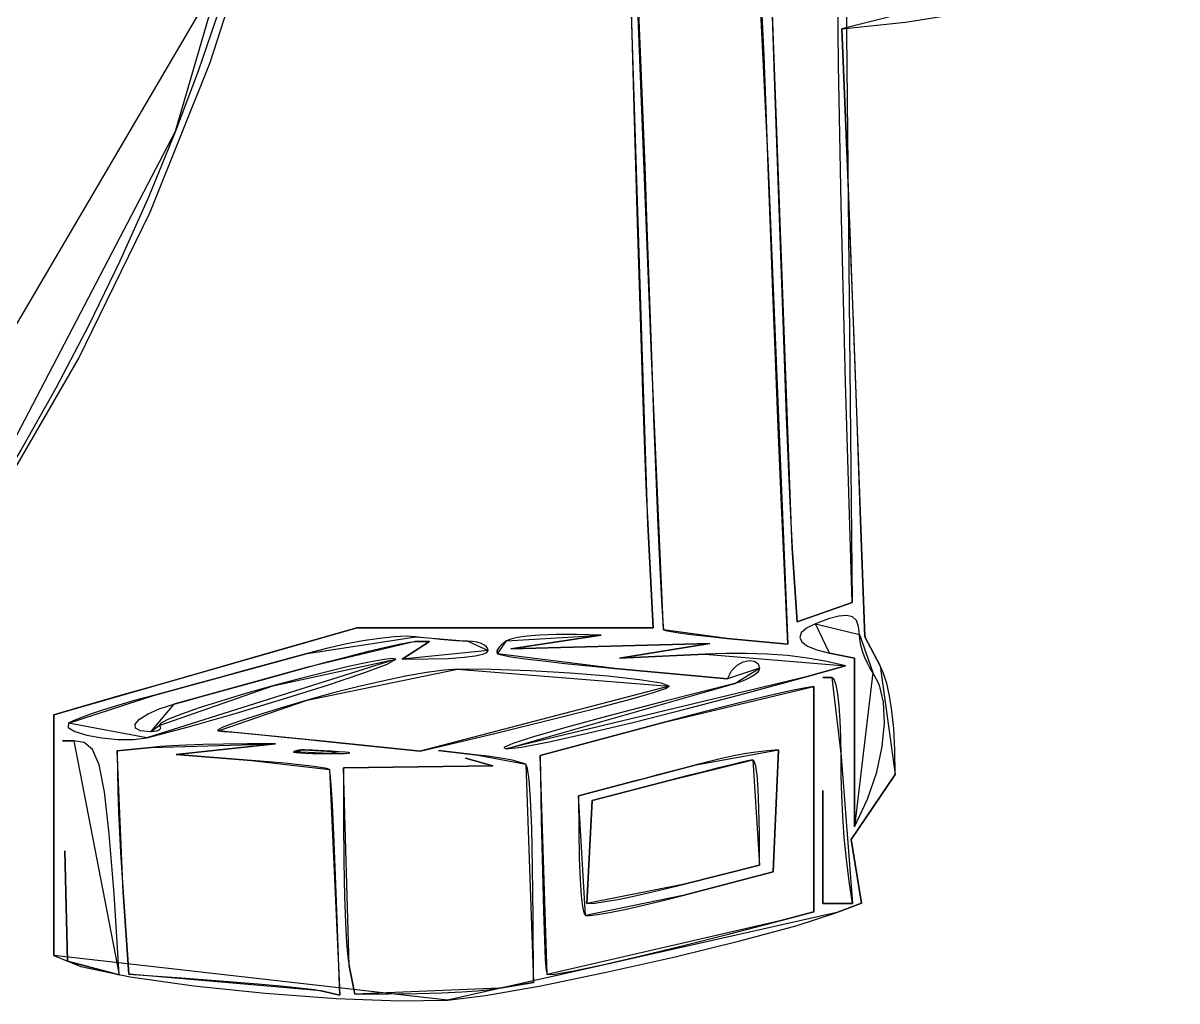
# Model space of a CAD drawing. Extents: x 0.3 to 49.4, y 16 to 54.1.
# Drawn here: x 17.855 to 22.85, y 20.44 to 24.675 of the extents above; entities that cross this region are included whole.
import ezdxf

# ---------------------------------------------------------------- set-up
doc = ezdxf.new("R2010")
doc.units = 0
doc.layers.get('0').update_dxf_attribs({"linetype": 'CONTINUOUS'})

msp = doc.modelspace()

# ---------------------------------------------------------------- linework, layer by layer
at = {"color": 178}
for points in [[(18.9431, 25.6764), (18.946, 25.6119), (18.9183, 25.4669), (18.8655, 25.2607), (18.7933, 25.0124), (18.7072, 24.7411), (18.6127, 24.4661), (18.5155, 24.2064), (18.9431, 25.6764)], [(21.4436, 22.1649), (21.4154, 23.119), (21.3959, 23.8887), (21.3847, 24.4934), (21.3811, 24.9525), (21.3845, 25.2853), (21.3943, 25.5112), (21.41, 25.6497), (21.4436, 22.1649)], [(21.0826, 25.1895), (21.1072, 24.4422), (21.1279, 23.8314), (21.145, 23.345), (21.159, 22.971), (21.17, 22.6972), (21.1784, 22.5116), (21.1846, 22.4021), (21.0826, 25.1895)], [(16.2958, 20.7638), (16.8349, 21.3681), (17.3126, 21.9778), (17.7318, 22.5947), (18.0952, 23.2204), (18.4056, 23.8564), (18.6656, 24.5044), (18.8781, 25.1659), (16.2958, 20.7638)], [(21.0812, 24.0506), (21.072, 24.301), (21.0627, 24.5322), (21.0535, 24.7373), (21.0449, 24.9096), (21.0372, 25.0422), (21.0307, 25.1284), (21.0257, 25.1614), (21.0812, 24.0506)], [(21.3989, 24.6494), (21.6744, 24.6789), (21.938, 24.7211), (22.1833, 24.773), (22.4037, 24.8313), (22.5926, 24.8931), (22.7435, 24.9552), (22.85, 25.0146), (21.3989, 24.6494)], [(20.4831, 24.8986), (20.4993, 24.3053), (20.5134, 23.8097), (20.5257, 23.4035), (20.5363, 23.0783), (20.5453, 22.826), (20.5528, 22.6382), (20.5591, 22.5067), (20.4831, 24.8986)], [(20.5139, 24.8131), (20.52, 24.689), (20.5276, 24.5149), (20.5364, 24.3005), (20.5459, 24.0554), (20.5559, 23.7894), (20.5659, 23.5121), (20.5755, 23.2332), (20.5139, 24.8131)], [(21.4197, 24.1557), (21.3989, 24.6494), (21.4197, 24.1557)], [(18.5155, 24.2064), (18.399, 23.9232), (18.2735, 23.6432), (18.1394, 23.3667), (17.9966, 23.0939), (17.8455, 22.8253), (17.6862, 22.5611), (17.5188, 22.3017), (18.5155, 24.2064)], [(21.4989, 22.0171), (21.4809, 22.5227), (21.4655, 22.9511), (21.4524, 23.3086), (21.4415, 23.6014), (21.4326, 23.836), (21.4254, 24.0187), (21.4197, 24.1557), (21.4989, 22.0171)], [(21.1652, 21.9858), (21.1505, 22.3056), (21.1368, 22.6191), (21.1239, 22.9251), (21.112, 23.2224), (21.1009, 23.5099), (21.0907, 23.7864), (21.0812, 24.0506), (21.1652, 21.9858)], [(20.5755, 23.2332), (20.5848, 22.9648), (20.5941, 22.7173), (20.603, 22.4979), (20.6111, 22.314), (20.6181, 22.1728), (20.6238, 22.0816), (20.6277, 22.0475), (20.5755, 23.2332)], [(20.5591, 22.5067), (20.5833, 22.0563), (20.5591, 22.5067)], [(21.1846, 22.4021), (21.2065, 22.0822), (21.1846, 22.4021)], [(21.2065, 22.0822), (21.4436, 22.1649), (21.2065, 22.0822)], [(21.4754, 22.0269), (21.472, 22.0622), (21.4625, 22.0875), (21.4457, 22.1031), (21.4206, 22.1093), (21.3863, 22.1063), (21.3416, 22.0943), (21.2856, 22.0737), (21.4754, 22.0269)], [(19.3004, 22.0563), (18.9468, 21.9549), (18.6623, 21.8733), (18.4406, 21.8097), (18.2755, 21.7623), (18.1607, 21.7293), (18.0899, 21.7089), (18.0569, 21.6992), (19.3004, 22.0563)], [(20.5833, 22.0563), (19.3004, 22.0563), (20.5833, 22.0563)], [(20.6277, 22.0475), (20.6376, 22.044), (20.6601, 22.0394), (20.6935, 22.0342), (20.7362, 22.0284), (20.7864, 22.0223), (20.8425, 22.0162), (20.9029, 22.0103), (20.6277, 22.0475)], [(21.2856, 22.0737), (21.2464, 22.0542), (21.2237, 22.0342), (21.217, 22.0143), (21.2262, 21.995), (21.251, 21.9769), (21.291, 21.9607), (21.346, 21.9468), (21.2856, 22.0737)], [(19.082, 21.8835), (19.177, 21.9096), (19.2674, 21.9335), (19.3506, 21.9546), (19.4235, 21.9722), (19.4833, 21.9856), (19.5271, 21.994), (19.552, 21.9969), (19.082, 21.8835)], [(19.555, 22.0174), (19.514, 22.0197), (19.4608, 22.0173), (19.3976, 22.0104), (19.3264, 21.9994), (19.2492, 21.9846), (19.1681, 21.9663), (19.085, 21.9449), (19.555, 22.0174)], [(19.6138, 21.9963), (19.4963, 21.9204), (19.6138, 21.9963)], [(19.552, 21.9969), (19.6138, 21.9963), (19.552, 21.9969)], [(19.7802, 21.998), (19.7564, 21.9986), (19.7276, 22.0001), (19.695, 22.0024), (19.66, 22.0054), (19.6241, 22.009), (19.5887, 22.0131), (19.555, 22.0174), (19.7802, 21.998)], [(19.8683, 21.9584), (19.866, 21.9673), (19.8593, 21.9756), (19.8489, 21.9829), (19.8352, 21.9891), (19.8189, 21.9938), (19.8003, 21.9968), (19.7802, 21.998), (19.8683, 21.9584)], [(19.9478, 21.9991), (19.9351, 21.9902), (19.9244, 21.9811), (19.916, 21.9722), (19.9099, 21.9636), (19.9066, 21.9558), (19.9062, 21.9491), (19.909, 21.9438), (19.9478, 21.9991)], [(20.3579, 22.0244), (20.2508, 22.0267), (20.1627, 22.0266), (20.0918, 22.0243), (20.0365, 22.0201), (19.9952, 22.0143), (19.9662, 22.0072), (19.9478, 21.9991), (20.3579, 22.0244)], [(19.9662, 21.9647), (20.3579, 22.0244), (19.9662, 21.9647)], [(20.8279, 21.9885), (19.9662, 21.9647), (20.8279, 21.9885)], [(20.4362, 21.9251), (20.8279, 21.9885), (20.4362, 21.9251)], [(20.9029, 22.0103), (21.1652, 21.9858), (20.9029, 22.0103)], [(21.5341, 21.8628), (21.5209, 21.8825), (21.5087, 21.9051), (21.4979, 21.9297), (21.4888, 21.9551), (21.4818, 21.9805), (21.4772, 22.0047), (21.4754, 22.0269), (21.5341, 21.8628)], [(21.5648, 21.8918), (21.4989, 22.0171), (21.5648, 21.8918)], [(19.085, 21.9449), (19.0001, 21.9216), (18.905, 21.8956), (18.8037, 21.8679), (18.7005, 21.8398), (18.5992, 21.8123), (18.5041, 21.7865), (18.4192, 21.7636), (19.085, 21.9449)], [(19.4963, 21.9204), (19.6077, 21.9211), (19.6961, 21.9237), (19.7638, 21.9282), (19.8127, 21.9341), (19.845, 21.9412), (19.8628, 21.9494), (19.8683, 21.9584), (19.4963, 21.9204)], [(19.909, 21.9438), (19.9262, 21.9383), (19.9671, 21.931), (20.0283, 21.9222), (20.107, 21.9123), (20.1999, 21.9017), (20.304, 21.8908), (20.4161, 21.8801), (19.909, 21.9438)], [(20.8083, 21.9414), (20.4362, 21.9251), (20.8083, 21.9414)], [(21.4154, 21.8911), (21.3351, 21.9106), (21.2512, 21.9252), (21.1644, 21.9354), (21.0758, 21.9416), (20.9863, 21.9444), (20.8968, 21.9441), (20.8083, 21.9414), (21.4154, 21.8911)], [(21.346, 21.9468), (21.4545, 21.9252), (21.346, 21.9468)], [(18.3904, 21.5796), (18.571, 21.6273), (18.7729, 21.6848), (18.978, 21.7465), (19.1681, 21.8065), (19.3253, 21.8593), (19.4313, 21.899), (19.4682, 21.92), (18.3904, 21.5796)], [(18.5073, 21.7254), (18.5562, 21.7385), (18.622, 21.7564), (18.7013, 21.7781), (18.7904, 21.8026), (18.8859, 21.829), (18.9843, 21.8563), (19.082, 21.8835), (18.5073, 21.7254)], [(19.4682, 21.92), (19.4518, 21.9226), (19.4102, 21.9177), (19.3465, 21.9059), (19.2641, 21.888), (19.1662, 21.8646), (19.0559, 21.8366), (18.9367, 21.8045), (19.4682, 21.92)], [(20.4161, 21.8801), (20.9043, 21.8352), (20.4161, 21.8801)], [(20.9043, 21.8352), (20.9219, 21.8702), (20.9457, 21.8947), (20.9723, 21.9093), (20.9985, 21.9145), (21.0213, 21.9111), (21.0372, 21.8996), (21.0433, 21.8808), (20.9043, 21.8352)], [(21.0433, 21.8808), (21.0404, 21.8713), (21.0323, 21.8611), (21.0195, 21.8508), (21.0028, 21.8406), (20.9828, 21.831), (20.9602, 21.8224), (20.9356, 21.8151), (21.0433, 21.8808)], [(21.2391, 21.8422), (21.4154, 21.8911), (21.2391, 21.8422)], [(21.4545, 21.9252), (21.4545, 21.1946), (21.4545, 21.9252)], [(21.6308, 21.421), (21.629, 21.5277), (21.624, 21.6193), (21.6162, 21.697), (21.606, 21.7618), (21.5938, 21.8151), (21.5799, 21.858), (21.5648, 21.8918), (21.6308, 21.421)], [(19.735, 21.8767), (19.6774, 21.8725), (19.6015, 21.862), (19.5111, 21.8459), (19.4103, 21.8252), (19.303, 21.8005), (19.1933, 21.7729), (19.085, 21.7429), (19.735, 21.8767)], [(20.6516, 21.8028), (20.6169, 21.8165), (20.5233, 21.8313), (20.3869, 21.8459), (20.2238, 21.8591), (20.0501, 21.8695), (19.8818, 21.8758), (19.735, 21.8767), (20.6516, 21.8028)], [(19.9467, 21.5315), (20.0127, 21.5389), (20.1329, 21.5622), (20.2985, 21.5992), (20.5007, 21.6478), (20.7308, 21.7059), (20.9798, 21.7714), (21.2391, 21.8422), (19.9467, 21.5315)], [(21.3566, 21.8409), (21.3174, 21.8409), (21.3566, 21.8409)], [(21.3962, 21.4982), (21.3951, 21.5808), (21.3923, 21.6545), (21.3878, 21.7179), (21.3818, 21.7696), (21.3745, 21.8083), (21.3661, 21.8325), (21.3566, 21.8409), (21.3962, 21.4982)], [(21.4545, 21.1946), (21.5109, 21.3138), (21.5505, 21.4306), (21.5743, 21.5417), (21.5835, 21.6439), (21.5792, 21.7337), (21.5623, 21.8077), (21.5341, 21.8628), (21.4545, 21.1946)], [(18.9367, 21.8045), (18.8185, 21.771), (18.7112, 21.7388), (18.6178, 21.7088), (18.5413, 21.6823), (18.4849, 21.6602), (18.4514, 21.6436), (18.4439, 21.6334), (18.9367, 21.8045)], [(19.5746, 21.5218), (19.8971, 21.5988), (20.1531, 21.6613), (20.3489, 21.7107), (20.4905, 21.7483), (20.5841, 21.7753), (20.6358, 21.7931), (20.6516, 21.8028), (19.5746, 21.5218)], [(20.9356, 21.8151), (20.6394, 21.7397), (20.396, 21.6762), (20.2047, 21.6245), (20.0648, 21.5843), (19.9756, 21.5556), (19.9365, 21.538), (19.9467, 21.5315), (20.9356, 21.8151)], [(21.2783, 21.8017), (21.2346, 21.7953), (21.1703, 21.7823), (21.0882, 21.7636), (20.991, 21.74), (20.8816, 21.7123), (20.7627, 21.6814), (20.6371, 21.6482), (21.2783, 21.8017)], [(21.2783, 20.8256), (21.2783, 21.8017), (21.2783, 20.8256)], [(18.4192, 21.7636), (18.3422, 21.7422), (18.2696, 21.721), (18.2037, 21.7006), (18.1467, 21.6819), (18.1009, 21.6654), (18.0685, 21.6521), (18.0518, 21.6426), (18.4192, 21.7636)], [(19.085, 21.7429), (18.9838, 21.713), (18.894, 21.6854), (18.8179, 21.6607), (18.7581, 21.64), (18.7167, 21.6239), (18.6962, 21.6134), (18.699, 21.6092), (19.085, 21.7429)], [(18.0569, 21.6992), (17.9884, 21.6789), (18.0569, 21.6992)], [(17.9884, 21.6789), (17.9884, 20.6363), (17.9884, 21.6789)], [(18.4062, 21.6059), (18.3631, 21.6102), (18.3419, 21.6219), (18.3409, 21.6392), (18.3586, 21.66), (18.3933, 21.6826), (18.4434, 21.705), (18.5073, 21.7254), (18.4062, 21.6059)], [(18.0518, 21.6426), (18.0504, 21.6247), (18.0794, 21.6073), (18.1305, 21.5918), (18.1954, 21.5797), (18.2659, 21.5726), (18.3336, 21.5721), (18.3904, 21.5796), (18.0518, 21.6426)], [(18.4439, 21.6334), (18.4484, 21.6271), (18.4493, 21.6213), (18.4467, 21.6162), (18.4408, 21.6119), (18.432, 21.6087), (18.4203, 21.6066), (18.4062, 21.6059), (18.4439, 21.6334)], [(20.6371, 21.6482), (20.0939, 21.5034), (20.6371, 21.6482)], [(18.699, 21.6092), (18.7245, 21.6073), (18.7686, 21.6034), (18.8286, 21.5978), (18.9015, 21.5908), (18.9845, 21.5826), (19.0746, 21.5735), (19.169, 21.5638), (18.699, 21.6092)], [(18.0753, 21.5661), (18.0251, 21.5667), (18.0753, 21.5661)], [(18.2709, 20.5529), (18.2486, 20.9047), (18.2282, 21.1643), (18.2073, 21.3456), (18.1838, 21.4625), (18.1555, 21.5289), (18.1201, 21.5588), (18.0753, 21.5661), (18.2709, 20.5529)], [(18.4094, 21.5382), (18.2625, 21.5228), (18.4094, 21.5382)], [(18.9479, 21.5539), (18.8268, 21.5534), (18.7226, 21.5522), (18.634, 21.5503), (18.5597, 21.5478), (18.4984, 21.5449), (18.4488, 21.5417), (18.4094, 21.5382), (18.9479, 21.5539)], [(18.5171, 21.5074), (18.9479, 21.5539), (18.5171, 21.5074)], [(19.169, 21.5638), (19.5746, 21.5218), (19.169, 21.5638)], [(18.2625, 21.5228), (18.2632, 21.4363), (18.2651, 21.3484), (18.2681, 21.2597), (18.272, 21.1709), (18.2767, 21.0827), (18.2819, 20.9959), (18.2877, 20.9112), (18.2625, 21.5228)], [(18.8433, 21.4818), (18.5171, 21.5074), (18.8433, 21.4818)], [(19.1814, 21.4429), (19.17, 21.4466), (19.1429, 21.4514), (19.102, 21.4569), (19.0496, 21.4629), (18.9876, 21.4692), (18.9181, 21.4756), (18.8433, 21.4818), (19.1814, 21.4429)], [(19.0654, 21.5275), (19.0604, 21.5273), (19.0548, 21.5267), (19.0489, 21.5257), (19.0428, 21.5245), (19.0369, 21.523), (19.0313, 21.5212), (19.0263, 21.5194), (19.0654, 21.5275)], [(19.0263, 21.5194), (19.0265, 21.5175), (19.0357, 21.5158), (19.0529, 21.5143), (19.0772, 21.513), (19.1076, 21.5121), (19.1432, 21.5114), (19.1829, 21.5112), (19.0263, 21.5194)], [(19.2221, 21.5194), (19.1902, 21.5212), (19.16, 21.523), (19.1322, 21.5245), (19.1079, 21.5257), (19.088, 21.5267), (19.0735, 21.5273), (19.0654, 21.5275), (19.2221, 21.5194)], [(19.1829, 21.5112), (19.2196, 21.5114), (19.2463, 21.5121), (19.2628, 21.513), (19.2689, 21.5143), (19.2643, 21.5158), (19.2488, 21.5175), (19.2221, 21.5194), (19.1829, 21.5112)], [(19.8254, 21.5051), (19.6529, 21.5247), (19.8254, 21.5051)], [(19.7704, 21.4916), (19.8879, 21.4585), (19.7704, 21.4916)], [(20.031, 21.465), (20.0189, 21.4702), (19.9989, 21.476), (19.9723, 21.4822), (19.9405, 21.4884), (19.9045, 21.4944), (19.8657, 21.5001), (19.8254, 21.5051), (20.031, 21.465)], [(20.0939, 21.5034), (20.0985, 21.2235), (20.103, 21.0004), (20.1074, 20.8289), (20.1117, 20.7037), (20.1158, 20.6196), (20.1199, 20.5715), (20.1237, 20.5541), (20.0939, 21.5034)], [(21.0139, 21.4846), (20.9984, 21.4815), (20.9671, 21.4742), (20.9222, 21.4633), (20.866, 21.4493), (20.8007, 21.4328), (20.7285, 21.4144), (20.6516, 21.3946), (21.0139, 21.4846)], [(21.1252, 21.5275), (21.0774, 21.5239), (21.0277, 21.5179), (20.9766, 21.5098), (20.9247, 21.5), (20.8725, 21.4887), (20.8204, 21.4763), (20.7691, 21.4631), (21.1252, 21.5275)], [(21.0433, 21.028), (21.0425, 21.1657), (21.0403, 21.2749), (21.0368, 21.3582), (21.0323, 21.4181), (21.0268, 21.4574), (21.0206, 21.4787), (21.0139, 21.4846), (21.0433, 21.028)], [(21.102, 20.9988), (21.1252, 21.5275), (21.102, 20.9988)], [(21.4452, 20.8617), (21.4306, 20.9588), (21.4191, 21.0545), (21.4102, 21.1484), (21.4037, 21.2402), (21.3994, 21.3294), (21.397, 21.4155), (21.3962, 21.4982), (21.4452, 20.8617)], [(19.2265, 20.4654), (19.2163, 20.7544), (19.2075, 20.9847), (19.2001, 21.1616), (19.1939, 21.2904), (19.1888, 21.3766), (19.1847, 21.4257), (19.1814, 21.4429), (19.2265, 20.4654)], [(19.8879, 21.4585), (19.2417, 21.4492), (19.8879, 21.4585)], [(19.2417, 21.4492), (19.2423, 21.2261), (19.2442, 21.0422), (19.2471, 20.8943), (19.2509, 20.7787), (19.2554, 20.6922), (19.2606, 20.6313), (19.2662, 20.5925), (19.2417, 21.4492)], [(20.0642, 20.5195), (20.0633, 20.797), (20.0608, 21.0185), (20.0569, 21.1891), (20.0517, 21.3139), (20.0456, 21.3981), (20.0386, 21.4468), (20.031, 21.465), (20.0642, 20.5195)], [(20.7691, 21.4631), (20.716, 21.4489), (20.6596, 21.434), (20.6022, 21.4188), (20.546, 21.4039), (20.4933, 21.39), (20.4461, 21.3775), (20.4069, 21.3672), (20.7691, 21.4631)], [(20.6516, 21.3946), (20.3187, 21.3083), (20.6516, 21.3946)], [(21.4394, 21.1389), (21.6308, 21.421), (21.4394, 21.1389)], [(20.4069, 21.3672), (20.26, 21.3287), (20.4069, 21.3672)], [(21.3174, 21.3513), (21.3174, 20.8617), (21.3174, 21.3513)], [(20.26, 21.3287), (20.2608, 21.1781), (20.263, 21.0576), (20.2665, 20.9645), (20.271, 20.896), (20.2765, 20.8494), (20.2826, 20.8219), (20.2894, 20.8107), (20.26, 21.3287)], [(20.3187, 21.3083), (20.2952, 20.8617), (20.3187, 21.3083)], [(21.4841, 20.8636), (21.4394, 21.1389), (21.4841, 20.8636)], [(18.0361, 21.0897), (18.0471, 20.6127), (18.0361, 21.0897)], [(20.7104, 20.8965), (21.102, 20.9988), (20.7104, 20.8965)], [(20.7118, 20.9449), (21.0433, 21.028), (20.7118, 20.9449)], [(20.2952, 20.8617), (20.3295, 20.8639), (20.3748, 20.8702), (20.4295, 20.8801), (20.4921, 20.8929), (20.561, 20.9084), (20.6348, 20.9259), (20.7118, 20.9449), (20.2952, 20.8617)], [(18.2877, 20.9112), (18.3128, 20.5569), (18.2877, 20.9112)], [(20.2894, 20.8107), (20.3065, 20.8097), (20.3422, 20.8139), (20.394, 20.823), (20.4593, 20.8363), (20.5355, 20.8533), (20.6201, 20.8736), (20.7104, 20.8965), (20.2894, 20.8107)], [(21.3174, 20.8617), (21.4452, 20.8617), (21.3174, 20.8617)], [(21.3771, 20.8229), (21.4841, 20.8636), (21.3771, 20.8229)], [(19.6921, 20.4429), (19.8572, 20.4634), (20.0959, 20.5062), (20.3791, 20.5645), (20.6778, 20.6318), (20.9631, 20.7017), (21.2059, 20.7676), (21.3771, 20.8229), (19.6921, 20.4429)], [(20.1237, 20.5541), (20.1568, 20.5555), (20.2394, 20.5705), (20.3639, 20.5972), (20.5229, 20.6339), (20.7088, 20.6789), (20.9141, 20.7305), (21.1314, 20.7868), (20.1237, 20.5541)], [(21.1314, 20.7868), (21.2783, 20.8256), (21.1314, 20.7868)], [(17.9884, 20.6363), (18.105, 20.5892), (18.3179, 20.545), (18.5946, 20.5059), (18.9027, 20.4739), (19.21, 20.4514), (19.4839, 20.4403), (19.6921, 20.4429), (17.9884, 20.6363)], [(18.0471, 20.6127), (18.2709, 20.5529), (18.0471, 20.6127)], [(19.2662, 20.5925), (19.2906, 20.4701), (19.2662, 20.5925)], [(18.3128, 20.5569), (18.5403, 20.5403), (18.7253, 20.5261), (18.8717, 20.514), (18.9831, 20.504), (19.0635, 20.4959), (19.1165, 20.4893), (19.146, 20.4842), (18.3128, 20.5569)], [(19.146, 20.4842), (19.2265, 20.4654), (19.146, 20.4842)], [(19.2906, 20.4701), (19.4382, 20.471), (19.5633, 20.473), (19.6679, 20.476), (19.7538, 20.4799), (19.8228, 20.4845), (19.8766, 20.4897), (19.9173, 20.4952), (19.2906, 20.4701)], [(19.9173, 20.4952), (20.0642, 20.5195), (19.9173, 20.4952)]]:
    msp.add_lwpolyline(points, dxfattribs=at)

doc.saveas('drawing.dxf')
